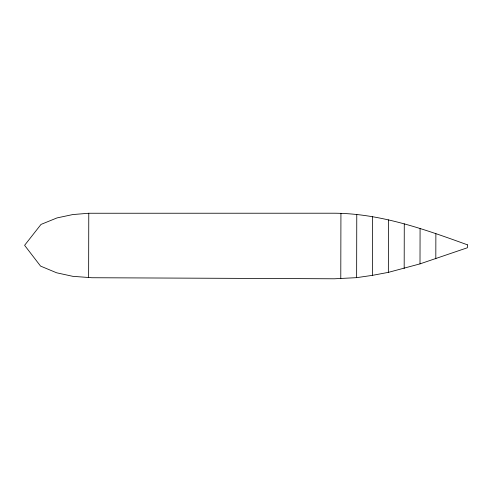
<?xml version="1.0" encoding="UTF-8"?>
<svg xmlns="http://www.w3.org/2000/svg" width="492" height="492" viewBox="0 0 492 492"><rect width="100%" height="100%" fill="white"/><g stroke="black" fill="none" stroke-linecap="round" stroke-linejoin="round"><path stroke-width="0.74" d="M88.634 277.679L88.775 213.251L334.572 213.214C380.636 213.534 424.608 229.327 467.4 244.807M340.784 278.712L340.931 213.319M88.775 213.251L72.773 214.561L57.023 217.913L41.002 224.426L24.6 245.323L40.553 266.092L56.635 272.796L72.834 276.332L91.85 277.734L334.431 278.786L356.638 277.654L356.774 214.438M372.499 275.495L372.628 216.671M356.638 277.654L372.499 275.342L388.348 272.371L388.459 219.862M404.178 268.454L404.276 223.854M388.348 272.371L420.002 263.878L420.082 228.491M435.814 258.804L435.869 233.632M467.4 244.819L467.394 247.759L420.002 263.878"/></g></svg>
